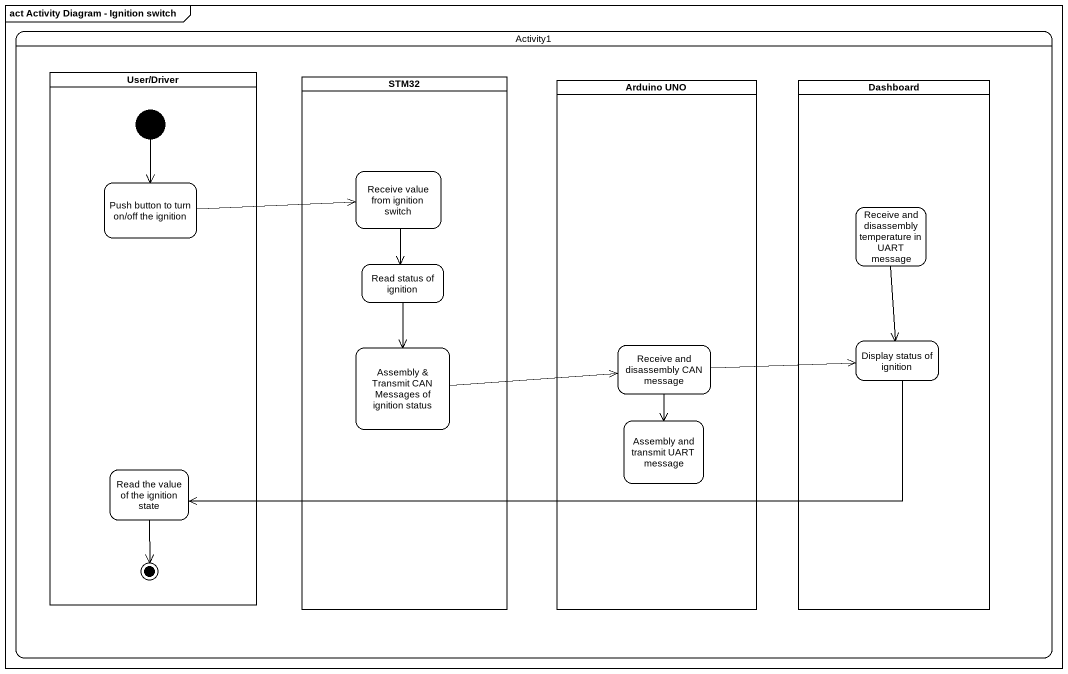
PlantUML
@startuml
mainframe act Activity Diagram - Ignition switch
hide empty description
state Activity1 {
  state "User/Driver" as User_Driver <<partition>> {
    state "Push button to turn on/off the ignition" as Push_button_to_turn_on_off
    state "Read the value of the ignition state" as Read_the_value_of_the
    [*] --> Push_button_to_turn_on_off
    Read_the_value_of_the --> [*]
  }
  state STM32 <<partition>> {
    state "Receive value from ignition switch" as Receive_value_from_ignition
    state "Read status of ignition" as Read_status_of_ignition
    state "Assembly & Transmit CAN Messages of ignition status" as Assembly_Transmit_CAN
  }
  state "Arduino UNO" as Arduino_UNO <<partition>> {
    state "Receive and disassembly CAN message" as Receive_and_disassembly_CAN
    state "Assembly and transmit UART message" as Assembly_and_transmit_UART
  }
  state Dashboard <<partition>> {
    state "Receive and disassembly temperature in UART message" as Receive_and_disassembly
    state "Display status of ignition" as Display_status_of_ignition
  }
}
Push_button_to_turn_on_off -right-> Receive_value_from_ignition
Receive_value_from_ignition --> Read_status_of_ignition
Receive_and_disassembly --> Display_status_of_ignition
Read_status_of_ignition --> Assembly_Transmit_CAN
Assembly_Transmit_CAN -right-> Receive_and_disassembly_CAN
Receive_and_disassembly_CAN -right-> Display_status_of_ignition
Receive_and_disassembly_CAN --> Assembly_and_transmit_UART
Display_status_of_ignition -left-> Read_the_value_of_the
@enduml
